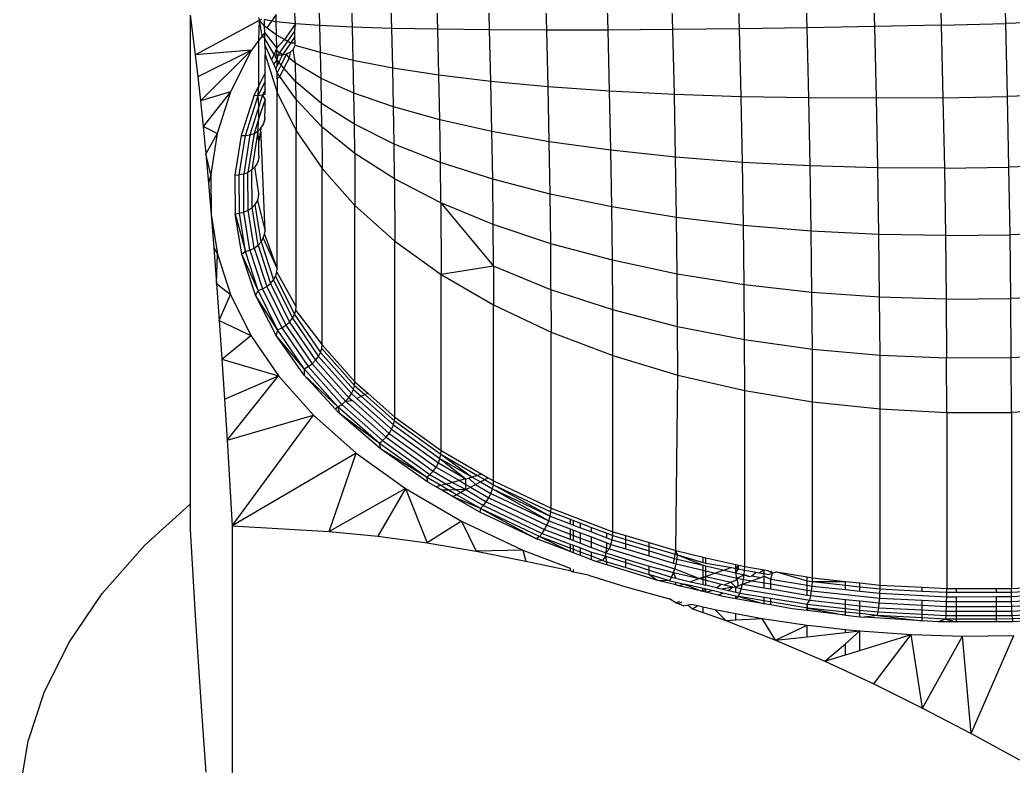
# Model space of a CAD drawing. Header units: millimetres. Extents: x 153 to 4750, y 92 to 3343.
# Drawn here: x 3666.36 to 3676.73, y 2009.88 to 2017.66 of the extents above; entities that cross this region are included whole.
import ezdxf

# ---------------------------------------------------------------- set-up
doc = ezdxf.new("R2010")
doc.units = ezdxf.units.MM

msp = doc.modelspace()

# ---------------------------------------------------------------- linework, layer by layer
for p, q in [((3674.577, 2017.578), (3674.556, 2018.319)), ((3675.282, 2017.591), (3675.261, 2018.35)), ((3675.954, 2018.375), (3675.976, 2017.607)), ((3676.65, 2017.624), (3676.628, 2018.395)), ((3672.502, 2017.555), (3672.484, 2018.201)), ((3673.176, 2017.56), (3673.157, 2018.245)), ((3673.872, 2017.567), (3673.851, 2018.284)), ((3671.265, 2017.557), (3671.25, 2018.102)), ((3671.861, 2017.554), (3671.844, 2018.153)), ((3670.244, 2017.573), (3670.232, 2017.995)), ((3670.723, 2017.564), (3670.71, 2018.05)), ((3669.495, 2017.603), (3669.487, 2017.886)), ((3669.834, 2017.587), (3669.824, 2017.941)), ((3669.239, 2017.62), (3669.225, 2017.833)), ((3668.14, 2017.712), (3668.194, 2017.298)), ((3668.14, 2017.712), (3668.14, 2012.61)), ((3668.864, 2017.66), (3668.859, 2017.687)), ((3668.864, 2017.66), (3668.89, 2017.674)), ((3669.037, 2017.717), (3668.991, 2017.65)), ((3669.039, 2017.642), (3669.037, 2017.717)), ((3668.194, 2017.298), (3668.864, 2017.66)), ((3668.859, 2017.45), (3668.864, 2017.66)), ((3668.918, 2017.595), (3668.864, 2017.66)), ((3668.891, 2017.491), (3668.864, 2017.66)), ((3668.918, 2017.595), (3668.917, 2017.664)), ((3668.991, 2017.65), (3668.917, 2017.664)), ((3668.92, 2017.529), (3668.918, 2017.595)), ((3668.941, 2017.578), (3668.918, 2017.595)), ((3668.991, 2017.65), (3668.941, 2017.578)), ((3669.042, 2017.503), (3668.941, 2017.578)), ((3669.039, 2017.642), (3668.991, 2017.65)), ((3669.042, 2017.503), (3669.039, 2017.642)), ((3669.239, 2017.62), (3669.039, 2017.642)), ((3669.239, 2017.62), (3669.125, 2017.456)), ((3669.233, 2017.544), (3669.239, 2017.62)), ((3669.495, 2017.603), (3669.239, 2017.62)), ((3669.502, 2017.323), (3669.495, 2017.603)), ((3669.834, 2017.587), (3669.495, 2017.603)), ((3669.842, 2017.237), (3669.834, 2017.587)), ((3670.244, 2017.573), (3669.834, 2017.587)), ((3670.254, 2017.157), (3670.244, 2017.573)), ((3670.723, 2017.564), (3670.244, 2017.573)), ((3674.577, 2017.578), (3673.872, 2017.567)), ((3675.282, 2017.591), (3674.577, 2017.578)), ((3674.595, 2016.847), (3674.577, 2017.578)), ((3675.976, 2017.607), (3675.282, 2017.591)), ((3675.3, 2016.844), (3675.282, 2017.591)), ((3675.976, 2017.607), (3676.65, 2017.624)), ((3675.976, 2017.607), (3675.994, 2016.85)), ((3677.322, 2017.644), (3676.65, 2017.624)), ((3676.668, 2016.864), (3676.65, 2017.624)), ((3668.891, 2017.491), (3668.859, 2017.45)), ((3668.92, 2017.529), (3668.891, 2017.491)), ((3668.921, 2017.466), (3668.891, 2017.491)), ((3668.921, 2017.466), (3668.92, 2017.529)), ((3669.045, 2017.369), (3668.92, 2017.529)), ((3668.921, 2017.406), (3668.921, 2017.466)), ((3669.017, 2017.299), (3668.921, 2017.466)), ((3669.045, 2017.369), (3669.042, 2017.503)), ((3669.125, 2017.456), (3669.042, 2017.503)), ((3669.06, 2017.294), (3669.233, 2017.544)), ((3669.234, 2017.484), (3669.189, 2017.42)), ((3669.234, 2017.484), (3669.233, 2017.544)), ((3669.236, 2017.42), (3669.234, 2017.484)), ((3670.735, 2017.084), (3670.723, 2017.564)), ((3671.265, 2017.557), (3670.723, 2017.564)), ((3671.278, 2017.02), (3671.265, 2017.557)), ((3671.861, 2017.554), (3671.265, 2017.557)), ((3672.502, 2017.555), (3671.861, 2017.554)), ((3671.876, 2016.964), (3671.861, 2017.554)), ((3673.176, 2017.56), (3672.502, 2017.555)), ((3672.517, 2016.919), (3672.502, 2017.555)), ((3673.872, 2017.567), (3673.176, 2017.56)), ((3673.192, 2016.884), (3673.176, 2017.56)), ((3673.889, 2016.86), (3673.872, 2017.567)), ((3668.859, 2017.45), (3668.781, 2017.346)), ((3668.857, 2016.979), (3668.859, 2017.45)), ((3668.921, 2017.406), (3668.922, 2017.299)), ((3668.991, 2017.248), (3668.921, 2017.406)), ((3669.045, 2017.369), (3669.017, 2017.299)), ((3669.125, 2017.456), (3669.045, 2017.369)), ((3669.045, 2017.34), (3669.045, 2017.369)), ((3669.189, 2017.42), (3669.104, 2017.296)), ((3669.189, 2017.42), (3669.125, 2017.456)), ((3669.236, 2017.42), (3669.189, 2017.42)), ((3669.215, 2017.352), (3669.236, 2017.393)), ((3669.236, 2017.393), (3669.236, 2017.42)), ((3669.502, 2017.323), (3669.236, 2017.393)), ((3668.781, 2017.346), (3668.194, 2017.298)), ((3668.194, 2017.298), (3668.221, 2017.066)), ((3668.781, 2017.346), (3668.221, 2017.066)), ((3668.781, 2017.346), (3668.249, 2016.818)), ((3668.781, 2017.346), (3668.563, 2016.91)), ((3668.922, 2017.299), (3669.049, 2016.904)), ((3668.922, 2017.108), (3668.922, 2017.299)), ((3669.017, 2017.299), (3668.991, 2017.248)), ((3669.017, 2017.299), (3669.06, 2017.294)), ((3669.047, 2017.241), (3669.017, 2017.299)), ((3669.104, 2017.296), (3669.045, 2017.34)), ((3669.047, 2017.241), (3669.045, 2017.34)), ((3669.047, 2017.241), (3669.06, 2017.294)), ((3669.06, 2017.294), (3669.104, 2017.296)), ((3669.104, 2017.296), (3669.066, 2017.219)), ((3669.147, 2017.307), (3669.089, 2017.192)), ((3669.104, 2017.296), (3669.147, 2017.307)), ((3669.172, 2017.264), (3669.119, 2017.158)), ((3669.147, 2017.307), (3669.184, 2017.326)), ((3669.172, 2017.264), (3669.147, 2017.307)), ((3669.184, 2017.326), (3669.172, 2017.264)), ((3669.24, 2017.209), (3669.172, 2017.264)), ((3669.184, 2017.326), (3669.215, 2017.352)), ((3669.24, 2017.209), (3669.215, 2017.352)), ((3669.508, 2017.051), (3669.502, 2017.323)), ((3669.842, 2017.237), (3669.502, 2017.323)), ((3669.013, 2017.199), (3668.991, 2017.248)), ((3669.013, 2017.199), (3669.047, 2017.241)), ((3669.033, 2017.154), (3669.013, 2017.199)), ((3669.048, 2017.183), (3669.033, 2017.154)), ((3669.066, 2017.219), (3669.047, 2017.241)), ((3669.048, 2017.183), (3669.047, 2017.241)), ((3669.066, 2017.219), (3669.048, 2017.183)), ((3669.089, 2017.192), (3669.048, 2017.11)), ((3669.089, 2017.192), (3669.066, 2017.219)), ((3669.119, 2017.158), (3669.076, 2017.071)), ((3669.119, 2017.158), (3669.089, 2017.192)), ((3669.243, 2017.015), (3669.119, 2017.158)), ((3669.243, 2017.015), (3669.24, 2017.209)), ((3669.508, 2017.051), (3669.24, 2017.209)), ((3669.849, 2016.898), (3669.842, 2017.237)), ((3670.254, 2017.157), (3669.842, 2017.237)), ((3670.262, 2016.754), (3670.254, 2017.157)), ((3670.735, 2017.084), (3670.254, 2017.157)), ((3668.221, 2017.066), (3668.249, 2016.818)), ((3668.922, 2017.108), (3668.857, 2016.979)), ((3668.922, 2017.016), (3668.922, 2017.108)), ((3669.048, 2017.11), (3669.033, 2017.154)), ((3669.076, 2017.071), (3669.048, 2017.11)), ((3669.05, 2017.048), (3669.048, 2017.11)), ((3669.076, 2017.071), (3669.05, 2017.048)), ((3669.245, 2016.831), (3669.076, 2017.071)), ((3669.512, 2016.791), (3669.508, 2017.051)), ((3669.849, 2016.898), (3669.508, 2017.051)), ((3670.744, 2016.619), (3670.735, 2017.084)), ((3671.278, 2017.02), (3670.735, 2017.084)), ((3668.857, 2016.979), (3668.807, 2016.877)), ((3668.851, 2016.874), (3668.922, 2017.016)), ((3668.851, 2016.874), (3668.857, 2016.979)), ((3668.922, 2016.93), (3668.922, 2017.016)), ((3669.05, 2017.048), (3669.049, 2017.017)), ((3669.049, 2017.017), (3669.049, 2016.904)), ((3669.245, 2016.831), (3669.243, 2017.015)), ((3669.512, 2016.791), (3669.243, 2017.015)), ((3671.289, 2016.498), (3671.278, 2017.02)), ((3671.876, 2016.964), (3671.278, 2017.02)), ((3671.887, 2016.391), (3671.876, 2016.964)), ((3672.517, 2016.919), (3671.876, 2016.964)), ((3668.563, 2016.91), (3668.249, 2016.818)), ((3668.563, 2016.91), (3668.277, 2016.551)), ((3668.563, 2016.91), (3668.424, 2016.475)), ((3668.807, 2016.877), (3668.672, 2016.456)), ((3668.717, 2016.456), (3668.851, 2016.874)), ((3668.807, 2016.877), (3668.851, 2016.874)), ((3668.851, 2016.874), (3668.896, 2016.879)), ((3668.857, 2016.758), (3668.851, 2016.874)), ((3668.896, 2016.879), (3668.857, 2016.758)), ((3668.922, 2016.93), (3668.896, 2016.879)), ((3668.896, 2016.879), (3668.922, 2016.887)), ((3668.922, 2016.836), (3668.896, 2016.879)), ((3668.922, 2016.887), (3668.922, 2016.93)), ((3669.049, 2016.904), (3669.247, 2016.505)), ((3669.049, 2015.066), (3669.049, 2016.904)), ((3669.854, 2016.574), (3669.849, 2016.898)), ((3670.262, 2016.754), (3669.849, 2016.898)), ((3672.53, 2016.301), (3672.517, 2016.919)), ((3673.192, 2016.884), (3672.517, 2016.919)), ((3673.205, 2016.229), (3673.192, 2016.884)), ((3673.889, 2016.86), (3673.192, 2016.884)), ((3673.902, 2016.174), (3673.889, 2016.86)), ((3674.595, 2016.847), (3673.889, 2016.86)), ((3674.609, 2016.138), (3674.595, 2016.847)), ((3675.3, 2016.844), (3674.595, 2016.847)), ((3675.994, 2016.85), (3675.3, 2016.844)), ((3675.315, 2016.118), (3675.3, 2016.844)), ((3675.994, 2016.85), (3676.668, 2016.864)), ((3675.994, 2016.85), (3676.009, 2016.115)), ((3677.34, 2016.887), (3676.668, 2016.864)), ((3676.683, 2016.126), (3676.668, 2016.864)), ((3668.249, 2016.818), (3668.277, 2016.551)), ((3668.857, 2016.758), (3668.763, 2016.463)), ((3668.922, 2016.836), (3668.857, 2016.635)), ((3668.857, 2016.635), (3668.857, 2016.758)), ((3668.922, 2016.735), (3668.922, 2016.836)), ((3669.515, 2016.546), (3669.245, 2016.831)), ((3669.245, 2016.831), (3669.247, 2016.505)), ((3669.515, 2016.546), (3669.512, 2016.791)), ((3669.854, 2016.574), (3669.512, 2016.791)), ((3670.269, 2016.367), (3670.262, 2016.754)), ((3670.744, 2016.619), (3670.262, 2016.754)), ((3668.919, 2016.64), (3668.902, 2016.567)), ((3668.919, 2016.64), (3668.915, 2016.604)), ((3668.919, 2016.64), (3668.922, 2016.735)), ((3668.424, 2016.475), (3668.277, 2016.551)), ((3668.277, 2016.551), (3668.304, 2016.265)), ((3668.857, 2016.635), (3668.807, 2016.478)), ((3668.847, 2016.502), (3668.857, 2016.635)), ((3668.879, 2016.532), (3668.902, 2016.567)), ((3668.902, 2016.567), (3668.915, 2016.604)), ((3669.858, 2016.269), (3669.515, 2016.546)), ((3669.515, 2016.546), (3669.517, 2016.11)), ((3669.858, 2016.269), (3669.854, 2016.574)), ((3670.269, 2016.367), (3669.854, 2016.574)), ((3670.751, 2016.174), (3670.744, 2016.619)), ((3671.289, 2016.498), (3670.744, 2016.619)), ((3668.424, 2016.475), (3668.304, 2016.265)), ((3668.424, 2016.475), (3668.358, 2016.048)), ((3668.672, 2016.456), (3668.608, 2016.041)), ((3668.653, 2016.044), (3668.717, 2016.456)), ((3668.672, 2016.456), (3668.717, 2016.456)), ((3668.763, 2016.463), (3668.7, 2016.054)), ((3668.717, 2016.456), (3668.763, 2016.463)), ((3668.807, 2016.478), (3668.744, 2016.071)), ((3668.763, 2016.463), (3668.807, 2016.478)), ((3668.847, 2016.502), (3668.784, 2016.097)), ((3668.807, 2016.478), (3668.847, 2016.502)), ((3668.847, 2016.502), (3668.879, 2016.532)), ((3668.857, 2016.393), (3668.847, 2016.502)), ((3668.879, 2016.532), (3668.857, 2016.393)), ((3668.922, 2015.462), (3668.879, 2016.532)), ((3669.247, 2016.505), (3669.517, 2016.11)), ((3669.247, 2014.668), (3669.247, 2016.505)), ((3671.297, 2015.999), (3671.289, 2016.498)), ((3671.887, 2016.391), (3671.289, 2016.498)), ((3668.857, 2016.239), (3668.857, 2016.393)), ((3670.273, 2016.003), (3670.269, 2016.367)), ((3670.751, 2016.174), (3670.269, 2016.367)), ((3671.896, 2015.843), (3671.887, 2016.391)), ((3672.53, 2016.301), (3671.887, 2016.391)), ((3668.358, 2016.048), (3668.304, 2016.265)), ((3668.304, 2016.265), (3668.332, 2015.959)), ((3668.857, 2016.239), (3668.853, 2016.202)), ((3670.273, 2016.003), (3669.858, 2016.269)), ((3669.858, 2016.269), (3669.86, 2015.724)), ((3672.539, 2015.71), (3672.53, 2016.301)), ((3673.205, 2016.229), (3672.53, 2016.301)), ((3673.215, 2015.602), (3673.205, 2016.229)), ((3673.902, 2016.174), (3673.205, 2016.229)), ((3668.817, 2016.129), (3668.784, 2016.097)), ((3668.84, 2016.165), (3668.817, 2016.129)), ((3668.859, 2015.85), (3668.817, 2016.129)), ((3668.853, 2016.202), (3668.84, 2016.165)), ((3670.756, 2015.755), (3670.751, 2016.174)), ((3671.297, 2015.999), (3670.751, 2016.174)), ((3673.913, 2015.518), (3673.902, 2016.174)), ((3674.609, 2016.138), (3673.902, 2016.174)), ((3674.62, 2015.459), (3674.609, 2016.138)), ((3675.315, 2016.118), (3674.609, 2016.138)), ((3675.326, 2015.424), (3675.315, 2016.118)), ((3676.009, 2016.115), (3675.315, 2016.118)), ((3676.009, 2016.115), (3676.683, 2016.126)), ((3677.355, 2016.152), (3676.683, 2016.126)), ((3676.695, 2015.42), (3676.683, 2016.126)), ((3668.358, 2016.048), (3668.332, 2015.959)), ((3668.358, 2016.048), (3668.36, 2015.632)), ((3668.608, 2016.041), (3668.653, 2016.044)), ((3668.608, 2016.041), (3668.61, 2015.639)), ((3668.7, 2016.054), (3668.653, 2016.044)), ((3668.655, 2015.644), (3668.653, 2016.044)), ((3668.744, 2016.071), (3668.7, 2016.054)), ((3668.702, 2015.656), (3668.7, 2016.054)), ((3668.784, 2016.097), (3668.744, 2016.071)), ((3668.746, 2015.676), (3668.744, 2016.071)), ((3668.786, 2015.704), (3668.784, 2016.097)), ((3669.517, 2016.11), (3669.86, 2015.724)), ((3669.517, 2014.272), (3669.517, 2016.11)), ((3676.009, 2016.115), (3676.02, 2015.412)), ((3668.332, 2015.959), (3668.36, 2015.632)), ((3670.756, 2015.755), (3670.273, 2016.003)), ((3670.273, 2016.003), (3670.276, 2015.354)), ((3671.302, 2015.528), (3671.297, 2015.999)), ((3671.896, 2015.843), (3671.297, 2015.999)), ((3668.842, 2015.774), (3668.855, 2015.813)), ((3668.855, 2015.813), (3668.859, 2015.85)), ((3671.902, 2015.327), (3671.896, 2015.843)), ((3672.539, 2015.71), (3671.896, 2015.843)), ((3668.746, 2015.676), (3668.786, 2015.704)), ((3668.786, 2015.704), (3668.819, 2015.737)), ((3668.849, 2015.312), (3668.786, 2015.704)), ((3668.819, 2015.737), (3668.842, 2015.774)), ((3668.881, 2015.347), (3668.819, 2015.737)), ((3668.842, 2015.774), (3668.922, 2015.462)), ((3669.86, 2015.724), (3670.276, 2015.354)), ((3669.86, 2013.887), (3669.86, 2015.724)), ((3670.756, 2015.755), (3671.305, 2015.091)), ((3671.302, 2015.528), (3670.756, 2015.755)), ((3670.756, 2015.755), (3670.76, 2015.007)), ((3672.546, 2015.154), (3672.539, 2015.71)), ((3673.215, 2015.602), (3672.539, 2015.71)), ((3668.36, 2015.632), (3668.426, 2015.218)), ((3668.36, 2015.632), (3668.388, 2015.283)), ((3668.61, 2015.639), (3668.655, 2015.644)), ((3668.679, 2015.217), (3668.61, 2015.639)), ((3668.61, 2015.639), (3668.719, 2015.245)), ((3668.655, 2015.644), (3668.702, 2015.656)), ((3668.719, 2015.245), (3668.655, 2015.644)), ((3668.702, 2015.656), (3668.746, 2015.676)), ((3668.765, 2015.26), (3668.702, 2015.656)), ((3668.81, 2015.282), (3668.746, 2015.676)), ((3673.222, 2015.011), (3673.215, 2015.602)), ((3673.913, 2015.518), (3673.215, 2015.602)), ((3671.305, 2015.091), (3671.302, 2015.528)), ((3671.902, 2015.327), (3671.302, 2015.528)), ((3673.92, 2014.899), (3673.913, 2015.518)), ((3674.62, 2015.459), (3673.913, 2015.518)), ((3668.904, 2015.386), (3668.918, 2015.425)), ((3668.918, 2015.425), (3668.922, 2015.462)), ((3668.918, 2015.425), (3669.049, 2015.066)), ((3674.627, 2014.819), (3674.62, 2015.459)), ((3675.326, 2015.424), (3674.62, 2015.459)), ((3675.333, 2014.77), (3675.326, 2015.424)), ((3676.02, 2015.412), (3675.326, 2015.424)), ((3676.02, 2015.412), (3676.695, 2015.42)), ((3676.02, 2015.412), (3676.028, 2014.749)), ((3677.366, 2015.449), (3676.695, 2015.42)), ((3676.702, 2014.755), (3676.695, 2015.42)), ((3668.81, 2015.282), (3668.849, 2015.312)), ((3668.849, 2015.312), (3668.881, 2015.347)), ((3668.849, 2015.312), (3668.978, 2014.912)), ((3668.881, 2015.347), (3668.904, 2015.386)), ((3668.881, 2015.347), (3669.01, 2014.949)), ((3668.904, 2015.386), (3669.049, 2015.066)), ((3670.276, 2015.354), (3670.76, 2015.007)), ((3670.276, 2013.517), (3670.276, 2015.354)), ((3671.905, 2014.846), (3671.902, 2015.327)), ((3672.546, 2015.154), (3671.902, 2015.327)), ((3668.388, 2015.283), (3668.426, 2015.218)), ((3668.388, 2015.283), (3668.416, 2014.913)), ((3668.416, 2014.913), (3668.426, 2015.218)), ((3668.426, 2015.218), (3668.563, 2014.796)), ((3668.719, 2015.245), (3668.679, 2015.217)), ((3668.822, 2014.791), (3668.679, 2015.217)), ((3668.85, 2014.839), (3668.679, 2015.217)), ((3668.719, 2015.245), (3668.765, 2015.26)), ((3668.85, 2014.839), (3668.719, 2015.245)), ((3668.765, 2015.26), (3668.81, 2015.282)), ((3668.765, 2015.26), (3668.896, 2014.856)), ((3668.81, 2015.282), (3668.939, 2014.881)), ((3671.305, 2015.091), (3670.76, 2015.007)), ((3671.905, 2014.846), (3671.305, 2015.091)), ((3671.305, 2015.091), (3671.306, 2014.689)), ((3672.549, 2014.636), (3672.546, 2015.154)), ((3673.222, 2015.011), (3672.546, 2015.154)), ((3669.01, 2014.949), (3669.032, 2014.989)), ((3669.032, 2014.989), (3669.045, 2015.029)), ((3669.032, 2014.989), (3669.23, 2014.589)), ((3669.045, 2015.029), (3669.049, 2015.066)), ((3669.045, 2015.029), (3669.247, 2014.668)), ((3670.76, 2015.007), (3671.306, 2014.689)), ((3670.76, 2013.17), (3670.76, 2015.007)), ((3673.226, 2014.461), (3673.222, 2015.011)), ((3673.92, 2014.899), (3673.222, 2015.011)), ((3668.416, 2014.913), (3668.563, 2014.796)), ((3668.416, 2014.913), (3668.444, 2014.525)), ((3668.896, 2014.856), (3668.939, 2014.881)), ((3668.939, 2014.881), (3668.978, 2014.912)), ((3668.939, 2014.881), (3669.14, 2014.476)), ((3668.978, 2014.912), (3669.01, 2014.949)), ((3668.978, 2014.912), (3669.178, 2014.51)), ((3669.01, 2014.949), (3669.208, 2014.549)), ((3673.924, 2014.324), (3673.92, 2014.899)), ((3674.627, 2014.819), (3673.92, 2014.899)), ((3668.444, 2014.525), (3668.563, 2014.796)), ((3668.563, 2014.796), (3668.773, 2014.371)), ((3668.85, 2014.839), (3668.822, 2014.791)), ((3669.039, 2014.369), (3668.822, 2014.791)), ((3669.053, 2014.429), (3668.822, 2014.791)), ((3668.85, 2014.839), (3668.896, 2014.856)), ((3669.053, 2014.429), (3668.85, 2014.839)), ((3668.896, 2014.856), (3669.097, 2014.449)), ((3672.549, 2014.636), (3671.905, 2014.846)), ((3671.905, 2014.846), (3671.907, 2014.406)), ((3674.632, 2014.224), (3674.627, 2014.819)), ((3675.333, 2014.77), (3674.627, 2014.819)), ((3677.374, 2014.786), (3676.702, 2014.755)), ((3669.243, 2014.63), (3669.247, 2014.668)), ((3671.306, 2014.689), (3671.907, 2014.406)), ((3671.306, 2012.852), (3671.306, 2014.689)), ((3675.338, 2014.161), (3675.333, 2014.77)), ((3676.028, 2014.749), (3675.333, 2014.77)), ((3676.028, 2014.749), (3676.702, 2014.755)), ((3676.028, 2014.749), (3676.032, 2014.133)), ((3676.707, 2014.136), (3676.702, 2014.755)), ((3669.208, 2014.549), (3669.23, 2014.589)), ((3669.23, 2014.589), (3669.243, 2014.63)), ((3669.23, 2014.589), (3669.501, 2014.193)), ((3669.243, 2014.63), (3669.517, 2014.272)), ((3672.551, 2014.16), (3672.549, 2014.636)), ((3673.226, 2014.461), (3672.549, 2014.636)), ((3668.444, 2014.525), (3668.773, 2014.371)), ((3668.444, 2014.525), (3668.472, 2014.122)), ((3669.097, 2014.449), (3669.14, 2014.476)), ((3669.14, 2014.476), (3669.178, 2014.51)), ((3669.14, 2014.476), (3669.414, 2014.075)), ((3669.178, 2014.51), (3669.208, 2014.549)), ((3669.178, 2014.51), (3669.45, 2014.111)), ((3669.208, 2014.549), (3669.48, 2014.151)), ((3673.228, 2013.957), (3673.226, 2014.461)), ((3673.924, 2014.324), (3673.226, 2014.461)), ((3668.472, 2014.122), (3668.773, 2014.371)), ((3668.773, 2014.371), (3669.061, 2013.949)), ((3669.053, 2014.429), (3669.039, 2014.369)), ((3669.331, 2013.957), (3669.039, 2014.369)), ((3669.331, 2014.023), (3669.039, 2014.369)), ((3669.053, 2014.429), (3669.097, 2014.449)), ((3669.331, 2014.023), (3669.053, 2014.429)), ((3669.097, 2014.449), (3669.373, 2014.045)), ((3671.907, 2014.406), (3672.551, 2014.16)), ((3671.907, 2012.568), (3671.907, 2014.406)), ((3669.513, 2014.234), (3669.517, 2014.272)), ((3669.517, 2014.272), (3669.86, 2013.887)), ((3673.926, 2013.796), (3673.924, 2014.324)), ((3674.632, 2014.224), (3673.924, 2014.324)), ((3669.45, 2014.111), (3669.48, 2014.151)), ((3669.48, 2014.151), (3669.501, 2014.193)), ((3669.48, 2014.151), (3669.825, 2013.763)), ((3669.501, 2014.193), (3669.513, 2014.234)), ((3669.501, 2014.193), (3669.845, 2013.806)), ((3669.513, 2014.234), (3669.857, 2013.848)), ((3672.551, 2014.16), (3673.228, 2013.957)), ((3672.551, 2012.323), (3672.551, 2014.16)), ((3674.633, 2013.678), (3674.632, 2014.224)), ((3675.338, 2014.161), (3674.632, 2014.224)), ((3675.339, 2013.603), (3675.338, 2014.161)), ((3676.032, 2014.133), (3675.338, 2014.161)), ((3677.379, 2014.17), (3676.707, 2014.136)), ((3668.472, 2014.122), (3669.061, 2013.949)), ((3668.472, 2014.122), (3668.499, 2013.705)), ((3669.373, 2014.045), (3669.414, 2014.075)), ((3669.414, 2014.075), (3669.45, 2014.111)), ((3669.414, 2014.075), (3669.763, 2013.683)), ((3669.45, 2014.111), (3669.797, 2013.721)), ((3676.707, 2014.136), (3676.032, 2014.133)), ((3676.034, 2013.567), (3676.032, 2014.133)), ((3676.708, 2013.568), (3676.707, 2014.136)), ((3668.499, 2013.705), (3669.061, 2013.949)), ((3668.526, 2013.276), (3669.061, 2013.949)), ((3669.061, 2013.949), (3669.428, 2013.538)), ((3669.331, 2014.023), (3669.373, 2014.045)), ((3669.331, 2014.023), (3669.331, 2013.957)), ((3669.683, 2013.627), (3669.331, 2014.023)), ((3669.683, 2013.627), (3669.331, 2013.957)), ((3669.655, 2013.604), (3669.331, 2013.957)), ((3669.373, 2014.045), (3669.724, 2013.651)), ((3673.206, 2012.126), (3673.228, 2013.957)), ((3673.228, 2013.957), (3673.926, 2013.796)), ((3669.845, 2013.806), (3669.857, 2013.848)), ((3669.857, 2013.848), (3669.86, 2013.887)), ((3669.857, 2013.848), (3669.964, 2013.753)), ((3669.86, 2013.887), (3669.994, 2013.767)), ((3669.797, 2013.721), (3669.825, 2013.763)), ((3669.825, 2013.763), (3669.845, 2013.806)), ((3669.825, 2013.763), (3669.881, 2013.713)), ((3669.845, 2013.806), (3669.926, 2013.735)), ((3669.881, 2013.713), (3669.926, 2013.735)), ((3669.926, 2013.735), (3669.964, 2013.753)), ((3669.926, 2013.735), (3670.262, 2013.436)), ((3669.964, 2013.753), (3669.994, 2013.767)), ((3669.964, 2013.753), (3670.273, 2013.478)), ((3669.994, 2013.767), (3670.276, 2013.517)), ((3673.926, 2013.796), (3674.633, 2013.678)), ((3673.926, 2011.959), (3673.926, 2013.796)), ((3668.499, 2013.705), (3668.526, 2013.276)), ((3669.683, 2013.627), (3669.724, 2013.651)), ((3669.724, 2013.651), (3669.763, 2013.683)), ((3669.724, 2013.651), (3670.148, 2013.274)), ((3669.763, 2013.683), (3669.797, 2013.721)), ((3669.763, 2013.683), (3669.833, 2013.69)), ((3669.763, 2013.683), (3670.184, 2013.308)), ((3669.797, 2013.721), (3669.833, 2013.69)), ((3669.833, 2013.69), (3670.217, 2013.348)), ((3669.881, 2013.713), (3670.243, 2013.391)), ((3674.633, 2013.678), (3675.339, 2013.603)), ((3674.633, 2011.841), (3674.633, 2013.678)), ((3668.526, 2013.276), (3669.428, 2013.538)), ((3668.58, 2012.385), (3669.428, 2013.538)), ((3669.428, 2013.538), (3669.871, 2013.143)), ((3669.655, 2013.604), (3669.683, 2013.627)), ((3669.695, 2013.56), (3669.655, 2013.604)), ((3669.683, 2013.627), (3669.695, 2013.56)), ((3670.111, 2013.247), (3669.683, 2013.627)), ((3670.126, 2013.186), (3669.695, 2013.56)), ((3670.111, 2013.247), (3669.695, 2013.56)), ((3675.339, 2013.603), (3676.034, 2013.567)), ((3675.339, 2011.766), (3675.339, 2013.603)), ((3676.034, 2013.567), (3676.708, 2013.568)), ((3676.034, 2013.567), (3676.034, 2011.73)), ((3677.38, 2013.604), (3676.708, 2013.568)), ((3676.708, 2013.568), (3676.708, 2011.731)), ((3670.243, 2013.391), (3670.262, 2013.436)), ((3670.262, 2013.436), (3670.273, 2013.478)), ((3670.262, 2013.436), (3670.747, 2013.088)), ((3670.273, 2013.478), (3670.276, 2013.517)), ((3670.273, 2013.478), (3670.757, 2013.131)), ((3670.276, 2013.517), (3670.76, 2013.17)), ((3670.184, 2013.308), (3670.217, 2013.348)), ((3670.217, 2013.348), (3670.243, 2013.391)), ((3670.217, 2013.348), (3670.706, 2012.997)), ((3670.243, 2013.391), (3670.73, 2013.043)), ((3668.526, 2013.276), (3668.58, 2012.385)), ((3670.111, 2013.247), (3670.148, 2013.274)), ((3670.111, 2013.247), (3670.126, 2013.186)), ((3670.608, 2012.891), (3670.111, 2013.247)), ((3670.148, 2013.274), (3670.184, 2013.308)), ((3670.148, 2013.274), (3670.642, 2012.919)), ((3670.184, 2013.308), (3670.676, 2012.956)), ((3669.871, 2013.143), (3668.58, 2012.385)), ((3669.591, 2012.326), (3669.871, 2013.143)), ((3669.871, 2013.143), (3670.387, 2012.773)), ((3670.619, 2012.841), (3670.126, 2013.186)), ((3670.608, 2012.891), (3670.126, 2013.186)), ((3670.747, 2013.088), (3670.757, 2013.131)), ((3670.757, 2013.131), (3670.76, 2013.17)), ((3670.757, 2013.131), (3671.137, 2012.91)), ((3670.757, 2013.131), (3671.082, 2012.893)), ((3670.76, 2013.17), (3671.182, 2012.924)), ((3670.706, 2012.997), (3670.73, 2013.043)), ((3670.73, 2013.043), (3670.747, 2013.088)), ((3670.73, 2013.043), (3671.018, 2012.875)), ((3670.747, 2013.088), (3671.082, 2012.893)), ((3670.747, 2013.088), (3671.018, 2012.875)), ((3670.608, 2012.891), (3670.642, 2012.919)), ((3670.642, 2012.919), (3670.676, 2012.956)), ((3670.642, 2012.919), (3670.814, 2012.819)), ((3670.676, 2012.956), (3670.706, 2012.997)), ((3670.676, 2012.956), (3670.879, 2012.837)), ((3670.706, 2012.997), (3670.949, 2012.856)), ((3671.137, 2012.91), (3671.082, 2012.893)), ((3671.182, 2012.924), (3671.137, 2012.91)), ((3671.137, 2012.91), (3671.213, 2012.866)), ((3671.182, 2012.924), (3671.25, 2012.885)), ((3670.608, 2012.891), (3670.619, 2012.841)), ((3670.757, 2012.804), (3670.608, 2012.891)), ((3670.707, 2012.79), (3670.619, 2012.841)), ((3670.757, 2012.804), (3670.707, 2012.79)), ((3670.814, 2012.819), (3670.757, 2012.804)), ((3670.837, 2012.757), (3670.757, 2012.804)), ((3670.879, 2012.837), (3670.814, 2012.819)), ((3670.814, 2012.819), (3670.916, 2012.76)), ((3670.949, 2012.856), (3670.879, 2012.837)), ((3670.879, 2012.837), (3671.018, 2012.763)), ((3671.018, 2012.875), (3670.949, 2012.856)), ((3670.949, 2012.856), (3671.018, 2012.816)), ((3671.018, 2012.875), (3671.047, 2012.883)), ((3671.018, 2012.816), (3671.018, 2012.875)), ((3671.018, 2012.763), (3671.018, 2012.816)), ((3671.018, 2012.816), (3671.065, 2012.788)), ((3671.082, 2012.893), (3671.047, 2012.883)), ((3671.047, 2012.883), (3671.119, 2012.816)), ((3671.065, 2012.788), (3671.119, 2012.816)), ((3671.082, 2012.893), (3671.169, 2012.843)), ((3671.119, 2012.816), (3671.169, 2012.843)), ((3671.119, 2012.816), (3671.279, 2012.723)), ((3671.169, 2012.843), (3671.213, 2012.866)), ((3671.169, 2012.843), (3671.295, 2012.769)), ((3671.213, 2012.866), (3671.25, 2012.885)), ((3671.213, 2012.866), (3671.304, 2012.813)), ((3671.25, 2012.885), (3671.306, 2012.852)), ((3671.295, 2012.769), (3671.304, 2012.813)), ((3671.304, 2012.813), (3671.306, 2012.852)), ((3671.304, 2012.813), (3671.904, 2012.529)), ((3671.304, 2012.813), (3671.896, 2012.485)), ((3671.306, 2012.852), (3671.907, 2012.568)), ((3670.387, 2012.773), (3669.591, 2012.326)), ((3670.387, 2012.773), (3670.1, 2012.275)), ((3670.387, 2012.773), (3670.97, 2012.434)), ((3670.387, 2012.773), (3670.612, 2012.207)), ((3670.768, 2012.755), (3670.707, 2012.79)), ((3670.837, 2012.757), (3670.768, 2012.755)), ((3670.886, 2012.688), (3670.768, 2012.755)), ((3670.916, 2012.76), (3670.837, 2012.757)), ((3670.921, 2012.708), (3670.837, 2012.757)), ((3670.921, 2012.708), (3670.886, 2012.688)), ((3671.018, 2012.763), (3670.916, 2012.76)), ((3670.916, 2012.76), (3670.964, 2012.732)), ((3670.964, 2012.732), (3670.921, 2012.708)), ((3671.169, 2012.564), (3670.921, 2012.708)), ((3671.018, 2012.763), (3670.964, 2012.732)), ((3670.964, 2012.732), (3671.2, 2012.595)), ((3671.018, 2012.763), (3671.065, 2012.788)), ((3671.018, 2012.763), (3671.23, 2012.633)), ((3671.065, 2012.788), (3671.257, 2012.676)), ((3671.257, 2012.676), (3671.279, 2012.723)), ((3671.279, 2012.723), (3671.295, 2012.769)), ((3671.279, 2012.723), (3671.882, 2012.438)), ((3671.295, 2012.769), (3671.896, 2012.485)), ((3671.295, 2012.769), (3671.882, 2012.438)), ((3667.667, 2012.183), (3668.14, 2012.61)), ((3668.14, 2012.61), (3668.14, 2012.347)), ((3671.164, 2012.527), (3670.886, 2012.688)), ((3671.169, 2012.564), (3670.886, 2012.688)), ((3671.169, 2012.564), (3671.2, 2012.595)), ((3671.2, 2012.595), (3671.23, 2012.633)), ((3671.2, 2012.595), (3671.813, 2012.305)), ((3671.23, 2012.633), (3671.257, 2012.676)), ((3671.23, 2012.633), (3671.839, 2012.345)), ((3671.257, 2012.676), (3671.863, 2012.39)), ((3671.169, 2012.564), (3671.164, 2012.527)), ((3671.753, 2012.25), (3671.164, 2012.527)), ((3671.169, 2012.564), (3671.753, 2012.25)), ((3671.785, 2012.273), (3671.169, 2012.564)), ((3671.896, 2012.485), (3671.904, 2012.529)), ((3671.904, 2012.529), (3671.907, 2012.568)), ((3671.904, 2012.529), (3672.106, 2012.453)), ((3671.907, 2012.568), (3672.551, 2012.323)), ((3670.97, 2012.434), (3670.612, 2012.207)), ((3670.97, 2012.434), (3671.61, 2012.132)), ((3670.97, 2012.434), (3671.126, 2012.121)), ((3671.839, 2012.345), (3671.863, 2012.39)), ((3671.863, 2012.39), (3671.882, 2012.438)), ((3671.863, 2012.39), (3672.106, 2012.298)), ((3671.882, 2012.438), (3671.896, 2012.485)), ((3671.882, 2012.438), (3672.106, 2012.353)), ((3671.896, 2012.485), (3672.106, 2012.405)), ((3672.106, 2012.453), (3672.106, 2012.405)), ((3672.106, 2012.453), (3672.14, 2012.44)), ((3672.106, 2012.405), (3672.14, 2012.392)), ((3672.14, 2012.392), (3672.14, 2012.44)), ((3672.14, 2012.44), (3672.213, 2012.412)), ((3672.14, 2012.392), (3672.213, 2012.364)), ((3672.213, 2012.364), (3672.213, 2012.412)), ((3672.213, 2012.412), (3672.329, 2012.368)), ((3668.14, 2012.347), (3668.194, 2011.449)), ((3668.58, 2012.385), (3669.591, 2012.326)), ((3668.58, 2012.385), (3668.58, 2007.02)), ((3669.591, 2012.326), (3670.1, 2012.275)), ((3671.785, 2012.273), (3671.813, 2012.305)), ((3671.813, 2012.305), (3671.839, 2012.345)), ((3671.813, 2012.305), (3672.106, 2012.194)), ((3671.839, 2012.345), (3672.106, 2012.244)), ((3672.106, 2012.353), (3672.106, 2012.298)), ((3672.106, 2012.353), (3672.14, 2012.34)), ((3672.106, 2012.298), (3672.106, 2012.244)), ((3672.106, 2012.298), (3672.14, 2012.285)), ((3672.14, 2012.285), (3672.14, 2012.34)), ((3672.14, 2012.34), (3672.213, 2012.312)), ((3672.14, 2012.231), (3672.14, 2012.285)), ((3672.14, 2012.285), (3672.213, 2012.257)), ((3672.213, 2012.364), (3672.329, 2012.32)), ((3672.213, 2012.257), (3672.213, 2012.312)), ((3672.213, 2012.312), (3672.329, 2012.268)), ((3672.329, 2012.32), (3672.329, 2012.368)), ((3672.329, 2012.368), (3672.488, 2012.307)), ((3672.329, 2012.32), (3672.488, 2012.26)), ((3672.488, 2012.26), (3672.488, 2012.307)), ((3672.488, 2012.307), (3672.549, 2012.284)), ((3672.542, 2012.239), (3672.549, 2012.284)), ((3672.549, 2012.284), (3672.551, 2012.323)), ((3672.549, 2012.284), (3672.687, 2012.243)), ((3672.551, 2012.323), (3672.687, 2012.282)), ((3667.223, 2011.678), (3667.667, 2012.183)), ((3670.1, 2012.275), (3670.612, 2012.207)), ((3670.612, 2012.207), (3671.126, 2012.121)), ((3671.785, 2012.273), (3671.753, 2012.25)), ((3672.106, 2012.115), (3671.753, 2012.25)), ((3671.785, 2012.273), (3672.106, 2012.115)), ((3672.106, 2012.151), (3671.785, 2012.273)), ((3672.106, 2012.244), (3672.14, 2012.231)), ((3672.106, 2012.194), (3672.106, 2012.151)), ((3672.106, 2012.194), (3672.14, 2012.181)), ((3672.14, 2012.231), (3672.213, 2012.203)), ((3672.14, 2012.138), (3672.14, 2012.181)), ((3672.14, 2012.181), (3672.213, 2012.153)), ((3672.213, 2012.203), (3672.213, 2012.257)), ((3672.213, 2012.257), (3672.329, 2012.213)), ((3672.213, 2012.203), (3672.329, 2012.159)), ((3672.329, 2012.213), (3672.329, 2012.268)), ((3672.329, 2012.268), (3672.488, 2012.207)), ((3672.329, 2012.159), (3672.329, 2012.213)), ((3672.329, 2012.213), (3672.488, 2012.152)), ((3672.488, 2012.26), (3672.542, 2012.239)), ((3672.488, 2012.152), (3672.488, 2012.207)), ((3672.488, 2012.207), (3672.53, 2012.191)), ((3672.514, 2012.143), (3672.53, 2012.191)), ((3672.53, 2012.191), (3672.542, 2012.239)), ((3672.53, 2012.191), (3672.687, 2012.144)), ((3672.542, 2012.239), (3672.687, 2012.196)), ((3672.687, 2012.243), (3672.687, 2012.282)), ((3672.687, 2012.282), (3672.929, 2012.209)), ((3672.687, 2012.196), (3672.687, 2012.243)), ((3672.687, 2012.243), (3672.929, 2012.17)), ((3672.687, 2012.144), (3672.687, 2012.196)), ((3672.687, 2012.196), (3672.929, 2012.123)), ((3672.929, 2012.209), (3673.206, 2012.126)), ((3672.929, 2012.17), (3672.929, 2012.209)), ((3671.61, 2012.132), (3671.126, 2012.121)), ((3671.126, 2012.121), (3671.643, 2012.017)), ((3671.61, 2012.132), (3671.643, 2012.017)), ((3671.61, 2012.132), (3672.106, 2011.943)), ((3672.106, 2012.151), (3672.106, 2012.115)), ((3672.14, 2012.138), (3672.106, 2012.151)), ((3672.14, 2012.102), (3672.106, 2012.115)), ((3672.14, 2012.102), (3672.14, 2012.138)), ((3672.213, 2012.11), (3672.14, 2012.138)), ((3672.213, 2012.074), (3672.14, 2012.102)), ((3672.213, 2012.11), (3672.213, 2012.153)), ((3672.213, 2012.153), (3672.329, 2012.109)), ((3672.213, 2012.074), (3672.213, 2012.11)), ((3672.329, 2012.066), (3672.213, 2012.11)), ((3672.329, 2012.159), (3672.478, 2012.102)), ((3672.329, 2012.066), (3672.329, 2012.109)), ((3672.329, 2012.109), (3672.478, 2012.069)), ((3672.478, 2012.102), (3672.488, 2012.152)), ((3672.478, 2012.102), (3672.514, 2012.143)), ((3672.478, 2012.069), (3672.478, 2012.102)), ((3672.478, 2012.102), (3672.687, 2012.038)), ((3672.488, 2012.152), (3672.514, 2012.143)), ((3672.514, 2012.143), (3673.197, 2011.937)), ((3672.687, 2012.144), (3672.929, 2012.071)), ((3672.929, 2012.123), (3672.929, 2012.17)), ((3672.929, 2012.17), (3673.199, 2012.088)), ((3672.929, 2012.071), (3672.929, 2012.123)), ((3672.929, 2012.123), (3673.192, 2012.044)), ((3673.192, 2012.044), (3673.199, 2012.088)), ((3673.199, 2012.088), (3673.206, 2012.126)), ((3673.199, 2012.088), (3673.226, 2012.08)), ((3673.226, 2012.08), (3673.206, 2012.126)), ((3673.206, 2012.126), (3673.492, 2012.059)), ((3673.22, 2012.035), (3673.226, 2012.08)), ((3673.226, 2012.08), (3673.492, 2011.973)), ((3673.226, 2012.08), (3673.492, 2012.001)), ((3671.643, 2012.017), (3672.106, 2011.917)), ((3672.329, 2012.029), (3672.213, 2012.074)), ((3672.329, 2012.029), (3672.329, 2012.066)), ((3672.447, 2012.021), (3672.329, 2012.066)), ((3672.373, 2012.012), (3672.329, 2012.029)), ((3672.447, 2012.021), (3672.373, 2012.012)), ((3672.488, 2011.977), (3672.373, 2012.012)), ((3672.447, 2012.021), (3672.478, 2012.069)), ((3672.447, 2012.021), (3672.488, 2012.009)), ((3672.488, 2012.009), (3672.478, 2012.069)), ((3672.478, 2012.069), (3672.687, 2012.001)), ((3672.488, 2011.977), (3672.488, 2012.009)), ((3672.488, 2012.009), (3672.687, 2011.949)), ((3673.018, 2011.813), (3672.488, 2011.977)), ((3672.687, 2012.001), (3672.687, 2012.038)), ((3672.687, 2012.038), (3672.929, 2011.965)), ((3672.687, 2011.949), (3672.687, 2012.001)), ((3672.687, 2012.001), (3672.929, 2011.922)), ((3672.929, 2012.071), (3673.184, 2011.995)), ((3673.184, 2011.995), (3673.192, 2012.044)), ((3673.184, 2011.995), (3673.211, 2011.987)), ((3673.192, 2012.044), (3673.22, 2012.035)), ((3673.197, 2011.937), (3673.211, 2011.987)), ((3673.211, 2011.987), (3673.22, 2012.035)), ((3673.211, 2011.987), (3673.492, 2011.922)), ((3673.22, 2012.035), (3673.492, 2011.973)), ((3673.492, 2012.001), (3673.492, 2012.059)), ((3673.492, 2012.059), (3673.52, 2012.052)), ((3673.492, 2012.001), (3673.52, 2011.993)), ((3673.52, 2011.993), (3673.52, 2012.052)), ((3673.52, 2012.052), (3673.834, 2011.98)), ((3673.52, 2011.993), (3673.792, 2011.95)), ((3673.834, 2011.98), (3673.861, 2011.974)), ((3673.834, 2011.94), (3673.834, 2011.98)), ((3673.861, 2011.974), (3673.834, 2011.94)), ((3673.86, 2011.934), (3673.861, 2011.974)), ((3673.861, 2011.974), (3673.926, 2011.959)), ((3672.106, 2011.943), (3672.106, 2011.917)), ((3672.106, 2011.917), (3672.14, 2011.902)), ((3672.14, 2011.902), (3672.14, 2011.93)), ((3672.297, 2011.87), (3672.14, 2011.902)), ((3672.297, 2011.87), (3672.686, 2011.747)), ((3672.687, 2011.949), (3672.929, 2011.876)), ((3672.929, 2011.922), (3672.929, 2011.965)), ((3672.929, 2011.965), (3673.184, 2011.899)), ((3672.929, 2011.876), (3672.929, 2011.922)), ((3672.929, 2011.922), (3673.162, 2011.847)), ((3673.142, 2011.812), (3672.929, 2011.876)), ((3672.929, 2011.876), (3673.018, 2011.813)), ((3673.162, 2011.847), (3673.184, 2011.899)), ((3673.184, 2011.899), (3673.197, 2011.937)), ((3673.206, 2011.837), (3673.184, 2011.899)), ((3673.184, 2011.899), (3673.453, 2011.833)), ((3673.197, 2011.937), (3673.453, 2011.833)), ((3673.492, 2011.922), (3673.492, 2011.973)), ((3673.492, 2011.973), (3673.52, 2011.966)), ((3673.492, 2011.846), (3673.492, 2011.922)), ((3673.492, 2011.922), (3673.52, 2011.915)), ((3673.52, 2011.966), (3673.712, 2011.922)), ((3673.52, 2011.915), (3673.52, 2011.966)), ((3673.52, 2011.856), (3673.52, 2011.915)), ((3673.52, 2011.915), (3673.623, 2011.892)), ((3673.623, 2011.892), (3673.52, 2011.856)), ((3673.712, 2011.922), (3673.623, 2011.892)), ((3673.623, 2011.892), (3673.845, 2011.839)), ((3673.792, 2011.95), (3673.712, 2011.922)), ((3673.712, 2011.922), (3673.834, 2011.894)), ((3673.792, 2011.95), (3673.834, 2011.94)), ((3673.834, 2011.94), (3673.86, 2011.934)), ((3673.834, 2011.894), (3673.834, 2011.94)), ((3673.834, 2011.894), (3673.86, 2011.934)), ((3673.845, 2011.839), (3673.834, 2011.894)), ((3673.834, 2011.894), (3673.92, 2011.874)), ((3673.845, 2011.839), (3673.92, 2011.874)), ((3673.86, 2011.934), (3673.924, 2011.92)), ((3673.912, 2011.825), (3673.92, 2011.874)), ((3673.92, 2011.874), (3673.924, 2011.92)), ((3673.92, 2011.874), (3673.946, 2011.87)), ((3673.92, 2011.874), (3673.974, 2011.857)), ((3673.924, 2011.92), (3673.926, 2011.959)), ((3673.924, 2011.92), (3674.044, 2011.9)), ((3673.926, 2011.959), (3674.128, 2011.925)), ((3673.946, 2011.87), (3673.974, 2011.857)), ((3674, 2011.861), (3674.044, 2011.9)), ((3674.044, 2011.9), (3674.072, 2011.895)), ((3674.072, 2011.895), (3674.128, 2011.925)), ((3674.072, 2011.895), (3674.128, 2011.886)), ((3674.128, 2011.859), (3674.128, 2011.925)), ((3674.128, 2011.925), (3674.168, 2011.919)), ((3674.128, 2011.859), (3674.128, 2011.886)), ((3674.128, 2011.886), (3674.178, 2011.877)), ((3674.168, 2011.919), (3674.215, 2011.891)), ((3674.178, 2011.877), (3674.215, 2011.891)), ((3674.215, 2011.891), (3674.197, 2011.914)), ((3674.197, 2011.828), (3674.215, 2011.891)), ((3674.215, 2011.891), (3674.257, 2011.904)), ((3674.257, 2011.904), (3674.577, 2011.851)), ((3674.257, 2011.904), (3674.577, 2011.811)), ((3673.142, 2011.812), (3673.018, 2011.813)), ((3673.206, 2011.767), (3673.018, 2011.813)), ((3673.142, 2011.812), (3673.162, 2011.847)), ((3673.142, 2011.812), (3673.206, 2011.797)), ((3673.162, 2011.847), (3673.206, 2011.837)), ((3673.206, 2011.837), (3673.362, 2011.801)), ((3673.206, 2011.767), (3673.206, 2011.797)), ((3673.206, 2011.797), (3673.293, 2011.777)), ((3673.24, 2011.759), (3673.206, 2011.767)), ((3673.293, 2011.777), (3673.24, 2011.759)), ((3673.293, 2011.777), (3673.478, 2011.702)), ((3673.492, 2011.731), (3673.293, 2011.777)), ((3673.453, 2011.833), (3673.362, 2011.801)), ((3673.362, 2011.801), (3673.492, 2011.771)), ((3673.52, 2011.856), (3673.453, 2011.833)), ((3673.453, 2011.833), (3673.492, 2011.846)), ((3673.453, 2011.833), (3673.52, 2011.816)), ((3673.492, 2011.846), (3673.52, 2011.856)), ((3673.492, 2011.771), (3673.492, 2011.846)), ((3673.492, 2011.771), (3673.52, 2011.764)), ((3673.52, 2011.816), (3673.52, 2011.856)), ((3673.52, 2011.856), (3673.781, 2011.796)), ((3673.52, 2011.764), (3673.52, 2011.816)), ((3673.52, 2011.816), (3673.68, 2011.777)), ((3673.631, 2011.739), (3673.68, 2011.777)), ((3673.68, 2011.777), (3673.711, 2011.77)), ((3673.711, 2011.77), (3673.781, 2011.796)), ((3673.711, 2011.77), (3673.803, 2011.747)), ((3673.834, 2011.813), (3673.781, 2011.796)), ((3673.781, 2011.796), (3673.834, 2011.746)), ((3673.845, 2011.839), (3673.834, 2011.813)), ((3673.845, 2011.839), (3673.912, 2011.825)), ((3673.859, 2011.785), (3673.845, 2011.839)), ((3673.858, 2011.757), (3673.859, 2011.785)), ((3673.858, 2011.757), (3673.902, 2011.775)), ((3673.889, 2011.726), (3673.902, 2011.775)), ((3673.902, 2011.775), (3673.912, 2011.825)), ((3673.902, 2011.775), (3674, 2011.81)), ((3673.902, 2011.775), (3674.128, 2011.737)), ((3673.912, 2011.825), (3674, 2011.81)), ((3673.974, 2011.857), (3674, 2011.861)), ((3674, 2011.861), (3674.093, 2011.845)), ((3674, 2011.81), (3674.093, 2011.845)), ((3674, 2011.81), (3674.128, 2011.789)), ((3674.093, 2011.845), (3674.128, 2011.859)), ((3674.128, 2011.789), (3674.128, 2011.859)), ((3674.128, 2011.859), (3674.197, 2011.828)), ((3674.128, 2011.737), (3674.128, 2011.789)), ((3674.128, 2011.789), (3674.197, 2011.778)), ((3674.197, 2011.778), (3674.197, 2011.828)), ((3674.197, 2011.828), (3674.577, 2011.765)), ((3674.197, 2011.726), (3674.197, 2011.778)), ((3674.197, 2011.778), (3674.577, 2011.714)), ((3674.577, 2011.851), (3674.633, 2011.841)), ((3674.577, 2011.811), (3674.577, 2011.851)), ((3674.577, 2011.765), (3674.577, 2011.811)), ((3674.577, 2011.811), (3674.632, 2011.802)), ((3674.629, 2011.756), (3674.632, 2011.802)), ((3674.632, 2011.802), (3674.633, 2011.841)), ((3674.632, 2011.802), (3674.977, 2011.805)), ((3674.632, 2011.802), (3674.977, 2011.765)), ((3674.633, 2011.841), (3674.977, 2011.805)), ((3674.977, 2011.765), (3674.977, 2011.805)), ((3674.977, 2011.805), (3675.128, 2011.788)), ((3675.128, 2011.749), (3675.128, 2011.788)), ((3675.128, 2011.788), (3675.339, 2011.766)), ((3675.339, 2011.726), (3675.339, 2011.766)), ((3675.339, 2011.766), (3675.778, 2011.743)), ((3666.874, 2011.163), (3667.223, 2011.678)), ((3672.686, 2011.747), (3673.141, 2011.622)), ((3673.478, 2011.702), (3673.24, 2011.759)), ((3673.478, 2011.702), (3673.492, 2011.731)), ((3673.478, 2011.702), (3673.52, 2011.725)), ((3673.52, 2011.691), (3673.478, 2011.702)), ((3673.52, 2011.725), (3673.492, 2011.731)), ((3673.631, 2011.739), (3673.52, 2011.764)), ((3673.52, 2011.691), (3673.52, 2011.725)), ((3673.587, 2011.709), (3673.52, 2011.725)), ((3673.52, 2011.691), (3673.587, 2011.709)), ((3673.649, 2011.66), (3673.52, 2011.691)), ((3673.699, 2011.683), (3673.587, 2011.709)), ((3673.631, 2011.739), (3673.685, 2011.727)), ((3673.649, 2011.66), (3673.699, 2011.683)), ((3673.685, 2011.727), (3673.803, 2011.747)), ((3673.685, 2011.727), (3673.757, 2011.71)), ((3673.834, 2011.652), (3673.699, 2011.683)), ((3673.757, 2011.71), (3673.803, 2011.747)), ((3673.757, 2011.71), (3673.834, 2011.692)), ((3673.803, 2011.747), (3673.834, 2011.746)), ((3673.834, 2011.746), (3673.858, 2011.757)), ((3673.834, 2011.692), (3673.834, 2011.746)), ((3673.834, 2011.746), (3673.889, 2011.726)), ((3673.834, 2011.692), (3673.875, 2011.683)), ((3673.86, 2011.646), (3673.875, 2011.683)), ((3673.875, 2011.683), (3673.889, 2011.726)), ((3673.875, 2011.683), (3674.128, 2011.641)), ((3673.889, 2011.726), (3674.607, 2011.607)), ((3674.128, 2011.737), (3674.197, 2011.726)), ((3674.197, 2011.726), (3674.578, 2011.662)), ((3674.577, 2011.714), (3674.577, 2011.765)), ((3674.577, 2011.765), (3674.629, 2011.756)), ((3674.578, 2011.662), (3674.577, 2011.714)), ((3674.577, 2011.714), (3674.624, 2011.707)), ((3674.578, 2011.662), (3674.616, 2011.656)), ((3674.616, 2011.656), (3674.624, 2011.707)), ((3674.624, 2011.707), (3674.629, 2011.756)), ((3674.624, 2011.707), (3675.334, 2011.631)), ((3674.629, 2011.756), (3674.977, 2011.719)), ((3674.977, 2011.719), (3674.977, 2011.765)), ((3674.977, 2011.765), (3675.128, 2011.749)), ((3674.977, 2011.719), (3675.128, 2011.703)), ((3675.128, 2011.703), (3675.128, 2011.749)), ((3675.128, 2011.749), (3675.339, 2011.726)), ((3675.128, 2011.703), (3675.337, 2011.681)), ((3675.334, 2011.631), (3675.337, 2011.681)), ((3675.337, 2011.681), (3675.339, 2011.726)), ((3675.337, 2011.681), (3676.033, 2011.645)), ((3675.339, 2011.726), (3675.778, 2011.704)), ((3675.778, 2011.704), (3675.778, 2011.743)), ((3675.778, 2011.743), (3676.034, 2011.73)), ((3675.778, 2011.704), (3676.034, 2011.691)), ((3676.033, 2011.645), (3676.034, 2011.691)), ((3676.034, 2011.691), (3676.034, 2011.73)), ((3676.034, 2011.73), (3676.135, 2011.73)), ((3676.034, 2011.691), (3676.135, 2011.691)), ((3676.135, 2011.73), (3676.553, 2011.731)), ((3676.135, 2011.691), (3676.135, 2011.73)), ((3676.135, 2011.691), (3676.553, 2011.691)), ((3676.553, 2011.691), (3676.553, 2011.731)), ((3676.553, 2011.731), (3676.708, 2011.731)), ((3676.553, 2011.691), (3676.709, 2011.692)), ((3676.708, 2011.731), (3677.093, 2011.752)), ((3676.709, 2011.692), (3676.708, 2011.731)), ((3676.709, 2011.692), (3677.093, 2011.712)), ((3676.709, 2011.646), (3676.709, 2011.692)), ((3676.709, 2011.646), (3677.093, 2011.667)), ((3673.208, 2011.581), (3673.141, 2011.622)), ((3673.208, 2011.581), (3673.244, 2011.598)), ((3673.208, 2011.581), (3673.232, 2011.573)), ((3673.232, 2011.573), (3673.272, 2011.591)), ((3673.232, 2011.573), (3673.292, 2011.551)), ((3673.292, 2011.551), (3673.332, 2011.56)), ((3673.332, 2011.56), (3673.371, 2011.568)), ((3673.332, 2011.56), (3673.38, 2011.52)), ((3673.371, 2011.568), (3673.438, 2011.553)), ((3673.701, 2011.648), (3673.649, 2011.66)), ((3673.834, 2011.624), (3673.701, 2011.648)), ((3673.834, 2011.624), (3673.834, 2011.652)), ((3673.86, 2011.646), (3673.834, 2011.652)), ((3673.86, 2011.646), (3673.834, 2011.624)), ((3674.128, 2011.571), (3673.834, 2011.624)), ((3673.86, 2011.646), (3674.128, 2011.571)), ((3674.586, 2011.526), (3673.86, 2011.646)), ((3674.128, 2011.571), (3674.128, 2011.641)), ((3674.128, 2011.641), (3674.197, 2011.629)), ((3674.197, 2011.559), (3674.128, 2011.571)), ((3674.197, 2011.559), (3674.197, 2011.629)), ((3674.197, 2011.629), (3674.578, 2011.566)), ((3674.422, 2011.519), (3674.197, 2011.559)), ((3674.578, 2011.566), (3674.607, 2011.607)), ((3674.578, 2011.5), (3674.578, 2011.566)), ((3674.586, 2011.526), (3674.578, 2011.566)), ((3674.578, 2011.566), (3674.977, 2011.523)), ((3674.607, 2011.607), (3674.616, 2011.656)), ((3674.607, 2011.607), (3674.977, 2011.567)), ((3674.616, 2011.656), (3674.977, 2011.617)), ((3674.977, 2011.617), (3675.128, 2011.601)), ((3674.977, 2011.567), (3674.977, 2011.617)), ((3674.977, 2011.567), (3675.128, 2011.551)), ((3674.977, 2011.523), (3674.977, 2011.567)), ((3675.128, 2011.601), (3675.329, 2011.58)), ((3675.128, 2011.551), (3675.128, 2011.601)), ((3675.324, 2011.53), (3675.329, 2011.58)), ((3675.329, 2011.58), (3675.334, 2011.631)), ((3675.329, 2011.58), (3675.778, 2011.557)), ((3675.334, 2011.631), (3675.778, 2011.608)), ((3675.778, 2011.608), (3676.032, 2011.595)), ((3675.778, 2011.557), (3675.778, 2011.608)), ((3676.031, 2011.544), (3676.032, 2011.595)), ((3676.032, 2011.595), (3676.033, 2011.645)), ((3676.032, 2011.595), (3676.135, 2011.595)), ((3676.033, 2011.645), (3676.135, 2011.645)), ((3676.135, 2011.645), (3676.553, 2011.646)), ((3676.135, 2011.595), (3676.135, 2011.645)), ((3676.135, 2011.595), (3676.553, 2011.596)), ((3676.135, 2011.544), (3676.135, 2011.595)), ((3676.553, 2011.646), (3676.709, 2011.646)), ((3676.553, 2011.596), (3676.553, 2011.646)), ((3676.553, 2011.596), (3676.71, 2011.596)), ((3676.553, 2011.544), (3676.553, 2011.596)), ((3676.71, 2011.596), (3676.709, 2011.646)), ((3676.71, 2011.596), (3677.093, 2011.617)), ((3676.712, 2011.545), (3676.71, 2011.596)), ((3676.712, 2011.545), (3677.093, 2011.565)), ((3673.38, 2011.52), (3673.438, 2011.553)), ((3673.38, 2011.52), (3673.492, 2011.48)), ((3673.438, 2011.553), (3673.492, 2011.54)), ((3673.492, 2011.48), (3673.492, 2011.54)), ((3673.492, 2011.54), (3673.616, 2011.512)), ((3673.492, 2011.48), (3673.73, 2011.395)), ((3673.73, 2011.395), (3673.616, 2011.512)), ((3673.616, 2011.512), (3673.834, 2011.471)), ((3673.834, 2011.402), (3673.834, 2011.471)), ((3673.834, 2011.471), (3674.108, 2011.419)), ((3674.578, 2011.5), (3674.422, 2011.519)), ((3674.586, 2011.526), (3674.578, 2011.5)), ((3674.977, 2011.453), (3674.578, 2011.5)), ((3674.586, 2011.526), (3674.977, 2011.453)), ((3674.977, 2011.484), (3674.586, 2011.526)), ((3674.977, 2011.484), (3674.977, 2011.523)), ((3674.977, 2011.523), (3675.128, 2011.506)), ((3674.977, 2011.453), (3674.977, 2011.484)), ((3675.128, 2011.468), (3674.977, 2011.484)), ((3675.128, 2011.551), (3675.324, 2011.53)), ((3675.128, 2011.506), (3675.128, 2011.551)), ((3675.128, 2011.468), (3675.128, 2011.506)), ((3675.128, 2011.506), (3675.318, 2011.486)), ((3675.128, 2011.435), (3675.128, 2011.468)), ((3675.312, 2011.448), (3675.128, 2011.468)), ((3675.312, 2011.448), (3675.318, 2011.486)), ((3675.318, 2011.486), (3675.324, 2011.53)), ((3675.318, 2011.486), (3675.778, 2011.462)), ((3675.324, 2011.53), (3675.778, 2011.507)), ((3675.778, 2011.557), (3676.031, 2011.544)), ((3675.778, 2011.507), (3675.778, 2011.557)), ((3675.778, 2011.507), (3676.029, 2011.494)), ((3675.778, 2011.462), (3675.778, 2011.507)), ((3675.778, 2011.462), (3676.027, 2011.449)), ((3675.778, 2011.424), (3675.778, 2011.462)), ((3676.027, 2011.449), (3676.029, 2011.494)), ((3676.029, 2011.494), (3676.031, 2011.544)), ((3676.029, 2011.494), (3676.135, 2011.494)), ((3676.031, 2011.544), (3676.135, 2011.544)), ((3676.135, 2011.544), (3676.553, 2011.544)), ((3676.135, 2011.494), (3676.135, 2011.544)), ((3676.135, 2011.494), (3676.553, 2011.495)), ((3676.135, 2011.449), (3676.135, 2011.494)), ((3676.553, 2011.544), (3676.712, 2011.545)), ((3676.553, 2011.495), (3676.553, 2011.544)), ((3676.553, 2011.495), (3676.714, 2011.495)), ((3676.553, 2011.45), (3676.553, 2011.495)), ((3676.714, 2011.495), (3676.712, 2011.545)), ((3676.714, 2011.495), (3677.093, 2011.515)), ((3676.716, 2011.45), (3676.714, 2011.495)), ((3676.716, 2011.45), (3677.093, 2011.471)), ((3668.194, 2011.449), (3668.221, 2011.016)), ((3673.73, 2011.395), (3673.834, 2011.402)), ((3673.73, 2011.395), (3674.248, 2011.192)), ((3673.834, 2011.402), (3674.108, 2011.419)), ((3674.248, 2011.192), (3674.108, 2011.419)), ((3674.108, 2011.419), (3674.578, 2011.349)), ((3674.977, 2011.453), (3675.128, 2011.435)), ((3675.128, 2011.435), (3675.173, 2011.43)), ((3675.312, 2011.448), (3675.173, 2011.43)), ((3675.778, 2011.394), (3675.173, 2011.43)), ((3675.312, 2011.448), (3675.778, 2011.394)), ((3675.778, 2011.424), (3675.312, 2011.448)), ((3675.778, 2011.394), (3675.778, 2011.424)), ((3676.025, 2011.412), (3675.778, 2011.424)), ((3675.943, 2011.384), (3675.778, 2011.394)), ((3676.025, 2011.412), (3675.943, 2011.384)), ((3676.135, 2011.384), (3675.943, 2011.384)), ((3676.025, 2011.412), (3676.027, 2011.449)), ((3676.025, 2011.412), (3676.135, 2011.384)), ((3676.135, 2011.412), (3676.025, 2011.412)), ((3676.027, 2011.449), (3676.135, 2011.449)), ((3676.135, 2011.449), (3676.553, 2011.45)), ((3676.135, 2011.412), (3676.135, 2011.449)), ((3676.135, 2011.384), (3676.135, 2011.412)), ((3676.553, 2011.412), (3676.135, 2011.412)), ((3676.553, 2011.383), (3676.135, 2011.384)), ((3676.553, 2011.412), (3676.553, 2011.45)), ((3676.553, 2011.45), (3676.716, 2011.45)), ((3676.718, 2011.413), (3676.553, 2011.412)), ((3676.553, 2011.383), (3676.553, 2011.412)), ((3676.72, 2011.383), (3676.553, 2011.383)), ((3676.718, 2011.413), (3676.716, 2011.45)), ((3677.093, 2011.433), (3676.718, 2011.413)), ((3676.718, 2011.413), (3676.72, 2011.383)), ((3677.093, 2011.404), (3676.72, 2011.383)), ((3674.248, 2011.192), (3674.578, 2011.349)), ((3674.578, 2011.227), (3674.578, 2011.349)), ((3674.578, 2011.349), (3674.615, 2011.344)), ((3674.578, 2011.227), (3674.977, 2011.27)), ((3674.615, 2011.344), (3674.977, 2011.304)), ((3674.977, 2011.27), (3674.977, 2011.304)), ((3674.977, 2011.304), (3675.128, 2011.288)), ((3674.977, 2011.153), (3675.128, 2011.288)), ((3674.977, 2011.27), (3675.128, 2011.288)), ((3675.128, 2011.085), (3675.128, 2011.288)), ((3675.128, 2011.288), (3675.663, 2011.251)), ((3675.128, 2011.085), (3675.663, 2011.251)), ((3675.273, 2010.735), (3675.663, 2011.251)), ((3675.663, 2011.251), (3676.197, 2011.234)), ((3675.782, 2010.483), (3675.663, 2011.251)), ((3666.618, 2010.647), (3666.874, 2011.163)), ((3674.248, 2011.192), (3674.578, 2011.227)), ((3674.248, 2011.192), (3674.762, 2010.971)), ((3674.762, 2010.971), (3674.977, 2011.153)), ((3674.977, 2011.038), (3674.977, 2011.153)), ((3675.782, 2010.483), (3676.197, 2011.234)), ((3676.197, 2011.234), (3676.732, 2011.239)), ((3676.288, 2010.219), (3676.197, 2011.234)), ((3676.288, 2010.219), (3676.732, 2011.239)), ((3674.977, 2011.038), (3675.128, 2011.085)), ((3668.221, 2011.016), (3668.249, 2010.599)), ((3674.762, 2010.971), (3674.977, 2011.038)), ((3674.762, 2010.971), (3675.273, 2010.735)), ((3675.273, 2010.735), (3675.782, 2010.483)), ((3666.451, 2010.137), (3666.618, 2010.647)), ((3668.249, 2010.599), (3668.277, 2010.197)), ((3675.782, 2010.483), (3676.288, 2010.219)), ((3676.288, 2010.219), (3676.791, 2009.942)), ((3666.364, 2009.62), (3666.451, 2010.137)), ((3668.277, 2010.197), (3668.304, 2009.813))]:
    msp.add_line(p, q)

doc.saveas('drawing.dxf')
